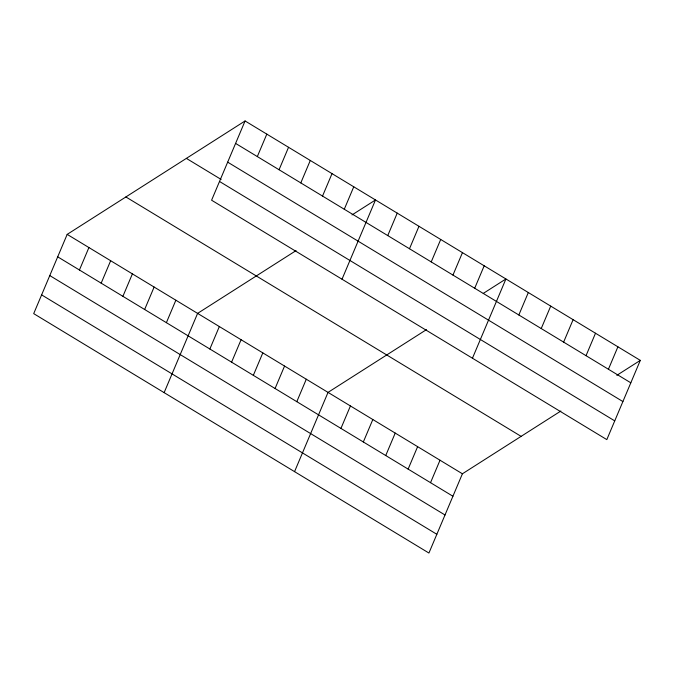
<?xml version="1.0" encoding="UTF-8"?>
<svg xmlns="http://www.w3.org/2000/svg" width="674" height="674" viewBox="0 0 674 674"><rect width="100%" height="100%" fill="white"/><g stroke="black" fill="none" stroke-linecap="round" stroke-linejoin="round"><path stroke-width="1.01" d="M245.075 120.958L211.594 200.212L606.819 439.616L640.3 360.371L245.075 120.958L67.181 234.383L33.7 313.629L428.925 553.042L462.406 473.788L560.861 411.022M79.431 269.996L88.917 247.543M101.167 283.164L110.654 260.712M122.904 296.333L132.39 273.88M144.64 309.501L154.127 287.048M166.385 322.669L175.863 300.216M257.325 156.57L266.811 134.126M164.127 392.639L197.6 313.385L296.054 250.61M279.061 169.738L288.548 147.294M209.858 349.006L219.336 326.553M300.798 182.907L310.284 160.463M231.595 362.174L241.081 339.721M322.534 196.075L332.021 173.631M253.331 375.342L262.818 352.89M344.279 209.243L353.757 186.791M275.068 388.51L284.554 366.058M342.021 279.213L375.494 199.959L352.013 214.93M296.804 401.67L306.291 379.226M387.752 235.58L397.23 213.127M294.555 471.64L328.027 392.394L426.482 329.62M409.489 248.748L418.975 226.296M340.943 428.411L350.421 405.959M431.225 261.916L440.712 239.464M363.337 441.976L372.823 419.523M452.962 275.085L462.448 252.632M385.73 455.54L395.217 433.096M474.698 288.253L484.185 265.8M408.132 469.112L417.61 446.66M472.449 358.223L505.921 278.969L483.275 293.409M430.526 482.677L440.012 460.224M518.837 314.985L528.315 292.533M541.23 328.55L550.717 306.106M563.624 342.122L573.111 319.67M586.026 355.687L595.504 333.234M608.42 369.251L617.906 346.798M616.82 375.342L640.3 360.371M235.588 143.41L630.813 382.815M227.669 162.148L622.902 401.561M186.369 158.39L221.148 179.453M219.513 181.466L614.739 420.879M125.878 196.951L521.112 436.364M67.181 234.383L462.406 473.788M57.694 256.828L452.92 496.241M49.775 275.573L445.009 514.987M41.62 294.883L436.845 534.297"/></g></svg>
